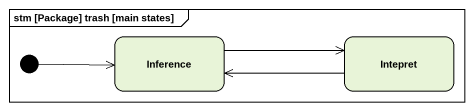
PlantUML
@startuml
mainframe stm [Package] trash [main states]
hide empty description
state Inference
state Intepret
[*] -right-> Inference
Inference -right-> Intepret
Intepret -left-> Inference
@enduml
